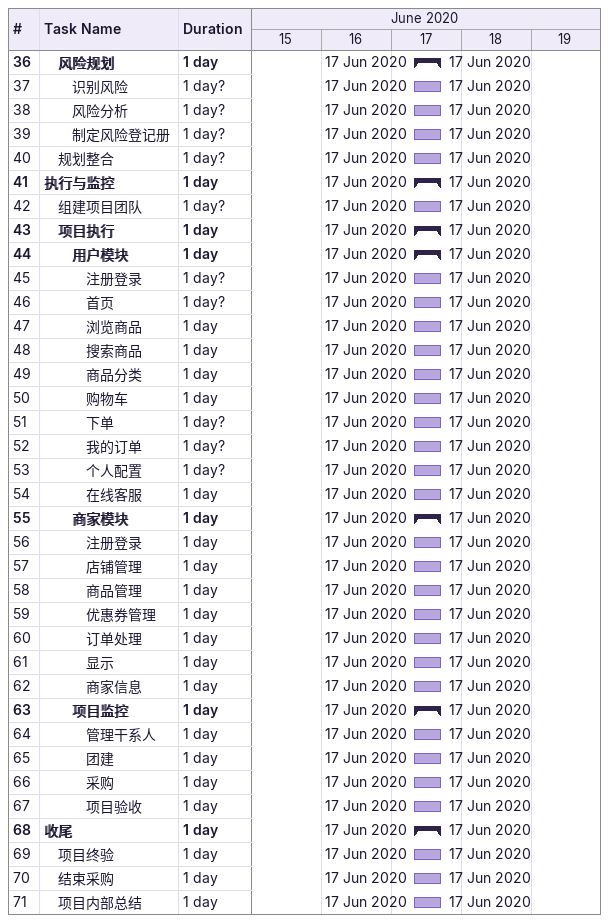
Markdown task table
| ID | Level | Task | Duration | Start | Finish |
|---|---|---|---|---|---|
| 36 | 2 | **风险规划** | 1d | 2020-06-17 | 2020-06-17 |
| 37 | 3 | 识别风险 | 1d? | 2020-06-17 | 2020-06-17 |
| 38 | 3 | 风险分析 | 1d? | 2020-06-17 | 2020-06-17 |
| 39 | 3 | 制定风险登记册 | 1d? | 2020-06-17 | 2020-06-17 |
| 40 | 2 | 规划整合 | 1d? | 2020-06-17 | 2020-06-17 |
| 41 | 1 | **执行与监控** | 1d | 2020-06-17 | 2020-06-17 |
| 42 | 2 | 组建项目团队 | 1d? | 2020-06-17 | 2020-06-17 |
| 43 | 2 | **项目执行** | 1d | 2020-06-17 | 2020-06-17 |
| 44 | 3 | **用户模块** | 1d | 2020-06-17 | 2020-06-17 |
| 45 | 4 | 注册登录 | 1d? | 2020-06-17 | 2020-06-17 |
| 46 | 4 | 首页 | 1d? | 2020-06-17 | 2020-06-17 |
| 47 | 4 | 浏览商品 | 1d | 2020-06-17 | 2020-06-17 |
| 48 | 4 | 搜索商品 | 1d | 2020-06-17 | 2020-06-17 |
| 49 | 4 | 商品分类 | 1d | 2020-06-17 | 2020-06-17 |
| 50 | 4 | 购物车 | 1d | 2020-06-17 | 2020-06-17 |
| 51 | 4 | 下单 | 1d? | 2020-06-17 | 2020-06-17 |
| 52 | 4 | 我的订单 | 1d? | 2020-06-17 | 2020-06-17 |
| 53 | 4 | 个人配置 | 1d? | 2020-06-17 | 2020-06-17 |
| 54 | 4 | 在线客服 | 1d | 2020-06-17 | 2020-06-17 |
| 55 | 3 | **商家模块** | 1d | 2020-06-17 | 2020-06-17 |
| 56 | 4 | 注册登录 | 1d | 2020-06-17 | 2020-06-17 |
| 57 | 4 | 店铺管理 | 1d | 2020-06-17 | 2020-06-17 |
| 58 | 4 | 商品管理 | 1d | 2020-06-17 | 2020-06-17 |
| 59 | 4 | 优惠券管理 | 1d | 2020-06-17 | 2020-06-17 |
| 60 | 4 | 订单处理 | 1d | 2020-06-17 | 2020-06-17 |
| 61 | 4 | 显示 | 1d | 2020-06-17 | 2020-06-17 |
| 62 | 4 | 商家信息 | 1d | 2020-06-17 | 2020-06-17 |
| 63 | 3 | **项目监控** | 1d | 2020-06-17 | 2020-06-17 |
| 64 | 4 | 管理干系人 | 1d | 2020-06-17 | 2020-06-17 |
| 65 | 4 | 团建 | 1d | 2020-06-17 | 2020-06-17 |
| 66 | 4 | 采购 | 1d | 2020-06-17 | 2020-06-17 |
| 67 | 4 | 项目验收 | 1d | 2020-06-17 | 2020-06-17 |
| 68 | 1 | **收尾** | 1d | 2020-06-17 | 2020-06-17 |
| 69 | 2 | 项目终验 | 1d | 2020-06-17 | 2020-06-17 |
| 70 | 2 | 结束采购 | 1d | 2020-06-17 | 2020-06-17 |
| 71 | 2 | 项目内部总结 | 1d | 2020-06-17 | 2020-06-17 |
